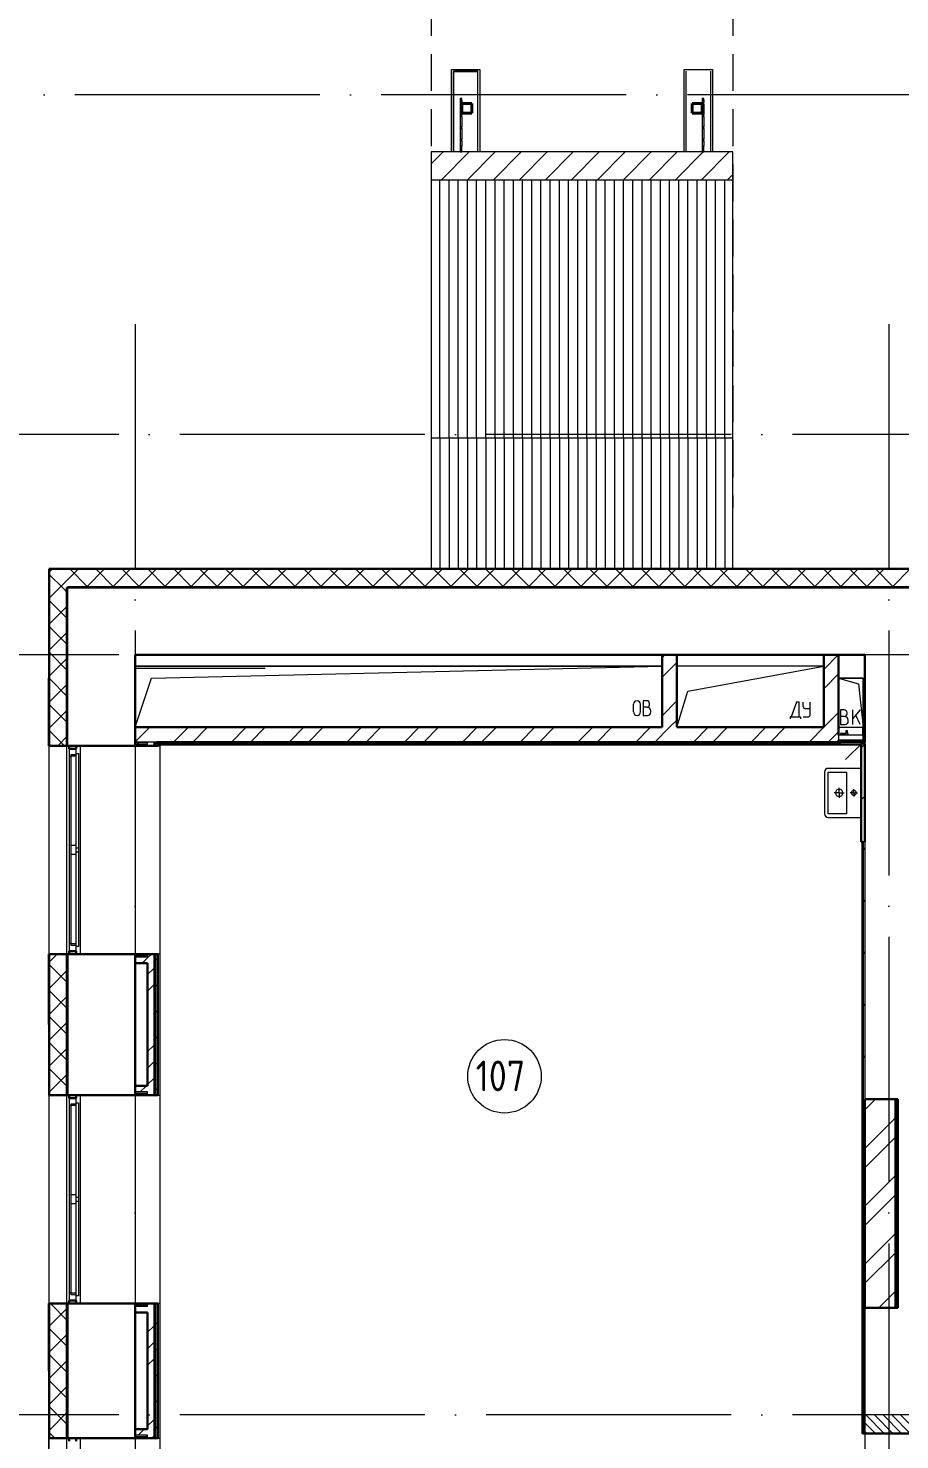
# Model space of a CAD drawing. Header units: millimetres. Extents: x -88595 to 880822, y -1054509 to -148035.
# Drawn here: x 145590 to 152704, y -274454 to -262939 of the extents above; entities that cross this region are included whole.
import ezdxf

# ---------------------------------------------------------------- set-up
doc = ezdxf.new("R2010")
doc.units = ezdxf.units.MM
for name, pattern in [('ADSK_Линия сетки', [25, 20, -2.5, 0, -2.5]), ('ADSK_Штриховая_ш2 п1_5', [4.5, 3, -1.5]), ('ADSK_Штриховая_ш3 п1_5', [4.5, 3, -1.5])]:
    doc.linetypes.add(name, pattern=pattern)
for name, color, linetype, lineweight in [('_ Окна', 7, 'Continuous', 30), ('Витраж', 7, 'Continuous', 9), ('Двери', 7, 'Continuous', 9), ('Крыша', 7, 'Continuous', 9), ('Крыша штриховка', 7, 'Continuous', 9), ('Линии', 7, 'Continuous', 9), ('Марки помещений', 7, 'Continuous', 20), ('Несущие колонны', 7, 'Continuous', 18), ('Оборудование', 7, 'Continuous', 18), ('Ограждение', 7, 'Continuous', 9), ('Окна', 7, 'Continuous', 9), ('Оси', 7, 'Continuous', 9), ('Перекрытие', 7, 'Continuous', 18), ('Стены внутренние', 7, 'Continuous', 18), ('Стены наружные', 7, 'Continuous', 18), ('Стены штриховка', 7, 'Continuous', 9), ('Узлы', 7, 'Continuous', 18)]:
    doc.layers.add(name, color=color, linetype=linetype, lineweight=lineweight)
doc.styles.add('GOST Common_3', font='GOST_Common.ttf', dxfattribs={"width": 0.9, "height": 2.5})

# ---------------------------------------------------------------- blocks, each defined once
blk = doc.blocks.new('1 этаж')
at = {"layer": 'Двери', "lineweight": 18, "true_color": 0xff0000}
h = blk.add_hatch(dxfattribs=at)
h.set_pattern_fill('FP_2', color=1, angle=-90, style=0, pattern_type=2)
h.set_pattern_definition([(315, (188742.71, 653287.605), (35.3553, 35.3553), [])])
h.paths.add_polyline_path([(188548, 652413), (188548, 652263), (188938, 652263), (188938, 652413), (188597, 652413)])
h.paths.add_polyline_path([(188548, 653913), (188938, 653913), (188938, 654063), (188548, 654063)])
at = {"lineweight": 18}
for p, q in [((186893, 660173), (182593, 660173)), ((182725, 660073), (186893, 660173)), ((188213, 660173), (187013, 660173)), ((187103, 659969), (188213, 660173)), ((182593, 659673), (182725, 660073)), ((187013, 659673), (187103, 659969)), ((188333, 660073), (188497, 660028)), ((188533, 660073), (188333, 660073)), ((188497, 660028), (188533, 659673)), ((188533, 659673), (188533, 660073)), ((186659, 659799), (186659, 659861)), ((186717, 659799), (186717, 659861)), ((186767, 659890), (186737, 659890)), ((186737, 659890), (186737, 659770)), ((186790, 659857), (186790, 659867)), ((187991, 659878), (187947, 659758)), ((188011, 659878), (187991, 659878)), ((188011, 659758), (188011, 659878)), ((188045, 659844), (188045, 659878)), ((188102, 659778), (188102, 659878)), ((186770, 659837), (186737, 659837)), ((186737, 659770), (186774, 659770)), ((186800, 659797), (186800, 659807)), ((187937, 659758), (187937, 659743)), ((187947, 659758), (187937, 659758)), ((187947, 659758), (188011, 659758)), ((188011, 659758), (188021, 659758)), ((188021, 659758), (188021, 659743)), ((188045, 659758), (188082, 659758)), ((188102, 659824), (188065, 659824)), ((188379, 659815), (188349, 659815)), ((188349, 659815), (188349, 659695)), ((188382, 659762), (188349, 659762)), ((188402, 659782), (188402, 659792)), ((188509, 659815), (188449, 659744)), ((188449, 659695), (188449, 659815)), ((188509, 659695), (188473, 659772)), ((188349, 659695), (188386, 659695)), ((188412, 659722), (188412, 659732))]:
    blk.add_line(p, q, dxfattribs=at)
for centre, radius, start, end in [((186688, 659861), 28.7, 0, 180), ((186767, 659867), 23.3, 0, 90), ((186770, 659857), 20, 270, 0), ((186688, 659799), 28.7, 180, 0), ((186770, 659807), 30, 0, 90), ((186774, 659797), 26.7, 270, 0), ((188065, 659844), 20, 180, 270), ((188082, 659778), 20, 270, 0), ((188379, 659792), 23.3, 0, 90), ((188382, 659782), 20, 270, 0), ((188382, 659732), 30, 0, 90), ((188386, 659722), 26.7, 270, 0)]:
    blk.add_arc(centre, radius, start, end, dxfattribs=at)
at = {"layer": '_ Окна'}
for p, q in [((182053, 659523), (182053, 659498)), ((182111, 659498), (182111, 659523)), ((182053, 659498), (182111, 659498)), ((182111, 657848), (182053, 657848)), ((182053, 657848), (182053, 657823)), ((182111, 657823), (182111, 657848)), ((182053, 656673), (182053, 656648)), ((182053, 656648), (182111, 656648)), ((182111, 656648), (182111, 656673)), ((182111, 654998), (182053, 654998)), ((182053, 654998), (182053, 654973)), ((182111, 654973), (182111, 654998)), ((182053, 653873), (182053, 653848)), ((182111, 653848), (182111, 653873))]:
    blk.add_line(p, q, dxfattribs=at)
at = {"layer": '_ Окна', "lineweight": 18}
for p, q in [((182111, 659498), (182053, 659498)), ((182053, 659498), (182053, 659438)), ((182053, 659438), (182070, 659434)), ((182070, 659452), (182111, 659452)), ((182070, 659440), (182070, 659452)), ((182111, 659460), (182111, 659498)), ((182070, 657912), (182053, 657907)), ((182053, 657907), (182053, 657848)), ((182070, 657894), (182070, 657906)), ((182053, 657848), (182111, 657848)), ((182111, 657894), (182070, 657894)), ((182111, 657848), (182111, 657886)), ((182111, 656648), (182053, 656648)), ((182053, 656648), (182053, 656588)), ((182111, 656610), (182111, 656648)), ((182053, 656588), (182070, 656584)), ((182070, 656602), (182111, 656602)), ((182070, 656590), (182070, 656602)), ((182070, 655062), (182053, 655057)), ((182053, 655057), (182053, 654998)), ((182070, 655044), (182070, 655056)), ((182111, 655044), (182070, 655044)), ((182111, 654998), (182111, 655036)), ((182053, 654998), (182111, 654998))]:
    blk.add_line(p, q, dxfattribs=at)
at = {"layer": 'Витраж', "lineweight": 18, "extrusion": (0, 0, -1)}
for p, q in [((185259, 664804), (185244, 664804)), ((185244, 664804), (185244, 664789)), ((185259, 664789), (185259, 664804)), ((187234, 664804), (187219, 664804)), ((187219, 664804), (187219, 664789)), ((187234, 664789), (187234, 664804)), ((185244, 664789), (185259, 664789)), ((185259, 664772), (185244, 664772)), ((185244, 664772), (185244, 664757)), ((185244, 664757), (185259, 664757)), ((185259, 664763), (185259, 664772)), ((187219, 664789), (187234, 664789)), ((187234, 664772), (187219, 664772)), ((187219, 664772), (187219, 664763)), ((187219, 664757), (187234, 664757)), ((187234, 664757), (187234, 664772)), ((185259, 664672), (185244, 664672)), ((185244, 664672), (185244, 664657)), ((185244, 664657), (185259, 664657)), ((185259, 664657), (185259, 664672)), ((187234, 664672), (187219, 664672)), ((187219, 664672), (187219, 664657)), ((187219, 664657), (187234, 664657)), ((187234, 664657), (187234, 664672)), ((185259, 664572), (185244, 664572)), ((185244, 664572), (185244, 664557)), ((185244, 664557), (185259, 664557)), ((185259, 664472), (185244, 664472)), ((185244, 664472), (185244, 664457)), ((185259, 664557), (185259, 664572)), ((185259, 664457), (185259, 664472)), ((187234, 664572), (187219, 664572)), ((187219, 664572), (187219, 664557)), ((187219, 664557), (187234, 664557)), ((187234, 664472), (187219, 664472)), ((187219, 664472), (187219, 664457)), ((187234, 664557), (187234, 664572)), ((187234, 664457), (187234, 664472)), ((185244, 664457), (185259, 664457)), ((187219, 664457), (187234, 664457))]:
    blk.add_line(p, q, dxfattribs=at)
at = {"layer": 'Витраж'}
for p, q in [((185244, 664789), (185244, 664772)), ((185244, 664757), (185244, 664672)), ((185259, 664789), (185259, 664772)), ((187219, 664789), (187219, 664772)), ((187234, 664789), (187234, 664772)), ((187234, 664757), (187234, 664672)), ((185244, 664657), (185244, 664572)), ((185259, 664683), (185259, 664672)), ((185259, 664657), (185259, 664572)), ((187219, 664683), (187219, 664672)), ((187219, 664657), (187219, 664572)), ((187234, 664657), (187234, 664572)), ((185244, 664557), (185244, 664472)), ((185259, 664557), (185259, 664472)), ((187219, 664557), (187219, 664472)), ((187234, 664557), (187234, 664472)), ((185244, 664457), (185244, 664415)), ((185259, 664457), (185259, 664415)), ((187219, 664457), (187219, 664415)), ((187234, 664457), (187234, 664415))]:
    blk.add_line(p, q, dxfattribs=at)
at = {"layer": 'Витраж', "lineweight": 18}
for p, q in [((185259, 664415), (185244, 664415)), ((185244, 664415), (185244, 664367)), ((185244, 664367), (185259, 664367)), ((185259, 664367), (185259, 664415)), ((187234, 664415), (187219, 664415)), ((187219, 664415), (187219, 664367)), ((187219, 664367), (187234, 664367)), ((187234, 664367), (187234, 664415))]:
    blk.add_line(p, q, dxfattribs=at)
at = {"layer": 'Двери', "linetype": 'ADSK_Штриховая_ш2 п1_5'}
for p, q in [((188548, 654063), (188548, 653913)), ((188548, 653913), (188938, 653913))]:
    blk.add_line(p, q, dxfattribs=at)
at = {"layer": 'Крыша', "linetype": 'Continuous'}
for p, q in [((185009, 664269), (185107, 664367)), ((185093, 664140), (185319, 664367)), ((185305, 664140), (185531, 664367)), ((185517, 664140), (185743, 664367)), ((185729, 664140), (185955, 664367)), ((185941, 664140), (186168, 664367)), ((186153, 664140), (186380, 664367)), ((186365, 664140), (186592, 664367)), ((186577, 664140), (186804, 664367)), ((186790, 664140), (187016, 664367)), ((187002, 664140), (187228, 664367)), ((187214, 664140), (187440, 664367)), ((187426, 664140), (187469, 664184))]:
    blk.add_line(p, q, dxfattribs=at)
at = {"layer": 'Крыша', "lineweight": 18}
for p, q in [((187469, 664367), (185009, 664367)), ((185009, 664367), (185009, 664140)), ((187469, 664140), (187469, 664367)), ((185009, 664140), (187469, 664140))]:
    blk.add_line(p, q, dxfattribs=at)
at = {"layer": 'Крыша'}
for p, q in [((185009, 664140), (185009, 660965)), ((187469, 660965), (187469, 664140)), ((185009, 662035), (187469, 662035))]:
    blk.add_line(p, q, dxfattribs=at)
at = {"layer": 'Крыша штриховка', "linetype": 'Continuous'}
for p, q in [((185079, 662035), (185079, 664140)), ((185154, 662035), (185154, 664140)), ((185229, 662035), (185229, 664140)), ((185304, 662035), (185304, 664140)), ((185379, 662035), (185379, 664140)), ((185454, 662035), (185454, 664140)), ((185529, 662035), (185529, 664140)), ((185604, 662035), (185604, 664140)), ((185679, 662035), (185679, 664140)), ((185754, 662035), (185754, 664140)), ((185829, 662035), (185829, 664140)), ((185904, 662035), (185904, 664140)), ((185979, 662035), (185979, 664140)), ((186054, 662035), (186054, 664140)), ((186129, 662035), (186129, 664140)), ((186204, 662035), (186204, 664140)), ((186279, 662035), (186279, 664140)), ((186354, 662035), (186354, 664140)), ((186429, 662035), (186429, 664140)), ((186504, 662035), (186504, 664140)), ((186579, 662035), (186579, 664140)), ((186654, 662035), (186654, 664140)), ((186729, 662035), (186729, 664140)), ((186804, 662035), (186804, 664140)), ((186879, 662035), (186879, 664140)), ((186954, 662035), (186954, 664140)), ((187029, 662035), (187029, 664140)), ((187104, 662035), (187104, 664140)), ((187179, 662035), (187179, 664140)), ((187254, 662035), (187254, 664140)), ((187329, 662035), (187329, 664140)), ((187404, 662035), (187404, 664140)), ((185079, 662035), (185079, 660965)), ((185154, 662035), (185154, 660965)), ((185229, 662035), (185229, 660965)), ((185304, 662035), (185304, 660965)), ((185379, 662035), (185379, 660965)), ((185454, 662035), (185454, 660965)), ((185529, 662035), (185529, 660965)), ((185604, 662035), (185604, 660965)), ((185679, 662035), (185679, 660965)), ((185754, 662035), (185754, 660965)), ((185829, 662035), (185829, 660965)), ((185904, 662035), (185904, 660965)), ((185979, 662035), (185979, 660965)), ((186054, 662035), (186054, 660965)), ((186129, 662035), (186129, 660965)), ((186204, 662035), (186204, 660965)), ((186279, 662035), (186279, 660965)), ((186354, 662035), (186354, 660965)), ((186429, 662035), (186429, 660965)), ((186504, 662035), (186504, 660965)), ((186579, 662035), (186579, 660965)), ((186654, 662035), (186654, 660965)), ((186729, 662035), (186729, 660965)), ((186804, 662035), (186804, 660965)), ((186879, 662035), (186879, 660965)), ((186954, 662035), (186954, 660965)), ((187029, 662035), (187029, 660965)), ((187104, 662035), (187104, 660965)), ((187179, 662035), (187179, 660965)), ((187254, 662035), (187254, 660965)), ((187329, 662035), (187329, 660965)), ((187404, 662035), (187404, 660965))]:
    blk.add_line(p, q, dxfattribs=at)
at = {"layer": 'Линии', "linetype": 'ADSK_Штриховая_ш3 п1_5', "lineweight": 18, "ltscale": 100}
for p, q in [((185009, 666065), (185009, 661465)), ((187469, 666065), (187469, 661465))]:
    blk.add_line(p, q, dxfattribs=at)
at = {"layer": 'Линии', "color": 1, "lineweight": 18, "ltscale": 100, "true_color": 0xff0000}
for p, q in [((182593, 660263), (182593, 660156)), ((182593, 660156), (183653, 660156))]:
    blk.add_line(p, q, dxfattribs=at)
at = {"layer": 'Марки помещений'}
blk.add_circle((185606, 656826), 300, dxfattribs=at)
at = {"layer": 'Несущие колонны', "lineweight": 40}
for p, q in [((185259, 664683), (185259, 664763)), ((185259, 664763), (185339, 664763)), ((185339, 664763), (185259, 664763)), ((185259, 664763), (185259, 664683)), ((185339, 664763), (185339, 664683)), ((185339, 664683), (185339, 664763)), ((187139, 664683), (187139, 664763)), ((187139, 664763), (187219, 664763)), ((187219, 664763), (187139, 664763)), ((187139, 664763), (187139, 664683)), ((187219, 664763), (187219, 664683)), ((187219, 664683), (187219, 664763)), ((185339, 664683), (185259, 664683)), ((185259, 664683), (185339, 664683)), ((187219, 664683), (187139, 664683)), ((187139, 664683), (187219, 664683))]:
    blk.add_line(p, q, dxfattribs=at)
at = {"layer": 'Оборудование'}
for p, q in [((188349, 659623), (188349, 659618)), ((188394, 659623), (188349, 659623)), ((188390, 659624), (188390, 659608)), ((188409, 659624), (188390, 659624)), ((188393, 659625), (188391, 659624)), ((188393, 659643), (188393, 659625)), ((188405, 659643), (188393, 659643)), ((188405, 659625), (188393, 659625)), ((188412, 659623), (188404, 659623)), ((188405, 659625), (188405, 659643)), ((188407, 659624), (188405, 659625)), ((188409, 659608), (188409, 659624)), ((188412, 659618), (188412, 659623)), ((188333, 659608), (188333, 659571)), ((188533, 659608), (188333, 659608)), ((188334, 659570), (188532, 659570)), ((188340, 659570), (188340, 659561)), ((188341, 659560), (188525, 659560)), ((188349, 659618), (188394, 659618)), ((188352, 659558), (188352, 659553)), ((188352, 659553), (188514, 659553)), ((188361, 659559), (188361, 659561)), ((188361, 659559), (188361, 659561)), ((188361, 659553), (188361, 659551)), ((188361, 659551), (188365, 659551)), ((188425, 659551), (188365, 659551)), ((188533, 659553), (188391, 659411)), ((188404, 659618), (188412, 659618)), ((188425, 659551), (188429, 659551)), ((188429, 659551), (188429, 659553)), ((188505, 659561), (188505, 659559)), ((188505, 659559), (188505, 659561)), ((188514, 659553), (188514, 659558)), ((188526, 659561), (188526, 659570)), ((188533, 659571), (188533, 659608))]:
    blk.add_line(p, q, dxfattribs=at)
for points, knots in [([(188333, 659571), (188333, 659571), (188333, 659571), (188333, 659571), (188333, 659571), (188333, 659570), (188333, 659570), (188333, 659570), (188334, 659570), (188334, 659570)], [0, 0, 0, 0, 0.166667, 0.333333, 0.458333, 0.583333, 0.708333, 0.833333, 1, 1, 1, 1]), ([(188340, 659561), (188340, 659560), (188340, 659560), (188340, 659560), (188340, 659560), (188340, 659560), (188340, 659560), (188340, 659560), (188340, 659560), (188341, 659560), (188341, 659560)], [0, 0, 0, 0, 0.166667, 0.333333, 0.458333, 0.583333, 0.666667, 0.75, 0.833333, 1, 1, 1, 1]), ([(188350, 659560), (188350, 659560), (188351, 659560), (188351, 659559), (188351, 659559), (188351, 659559), (188351, 659559), (188351, 659559), (188352, 659559), (188352, 659559), (188352, 659558), (188352, 659558), (188352, 659558)], [0, 0, 0, 0, 0.166667, 0.25, 0.333333, 0.416667, 0.5, 0.583333, 0.666667, 0.75, 0.833333, 1, 1, 1, 1]), ([(188514, 659558), (188514, 659558), (188514, 659558), (188514, 659559), (188514, 659559), (188514, 659559), (188514, 659559), (188514, 659559), (188514, 659559), (188515, 659559), (188515, 659560), (188515, 659560), (188515, 659560)], [-1, -1, -1, -1, -0.833333, -0.75, -0.666667, -0.583333, -0.5, -0.416667, -0.333333, -0.25, -0.166667, 0, 0, 0, 0]), ([(188525, 659560), (188525, 659560), (188525, 659560), (188525, 659560), (188525, 659560), (188525, 659560), (188525, 659560), (188526, 659560), (188526, 659560), (188526, 659560), (188526, 659561)], [-1, -1, -1, -1, -0.833333, -0.75, -0.666667, -0.583333, -0.458333, -0.333333, -0.166667, 0, 0, 0, 0]), ([(188532, 659570), (188532, 659570), (188532, 659570), (188532, 659570), (188532, 659570), (188532, 659571), (188533, 659571), (188533, 659571), (188533, 659571), (188533, 659571)], [-1, -1, -1, -1, -0.833333, -0.75, -0.583333, -0.458333, -0.333333, -0.166667, 0, 0, 0, 0])]:
    blk.add_open_spline(points, degree=3, knots=knots, dxfattribs=at)
at = {"layer": 'Ограждение'}
for p, q in [((182143, 659523), (182143, 657823)), ((182593, 659523), (182593, 657823)), ((182778, 659523), (182793, 659523)), ((182793, 659533), (182793, 651828)), ((188518, 659528), (182793, 659528)), ((182793, 659523), (182793, 657823)), ((188523, 658738), (188523, 653913)), ((182793, 657823), (182778, 657823)), ((182143, 656673), (182143, 654973)), ((182593, 656673), (182593, 654973)), ((182778, 656673), (182793, 656673)), ((182793, 656673), (182793, 654973)), ((182793, 654973), (182778, 654973)), ((182143, 653873), (182143, 652173)), ((182593, 653873), (182593, 652173)), ((182778, 653873), (182793, 653873)), ((182793, 653873), (182793, 652173)), ((188528, 653913), (188523, 653913))]:
    blk.add_line(p, q, dxfattribs=at)
at = {"layer": 'Окна'}
for p, q in [((182053, 659438), (182053, 657907)), ((182070, 658708), (182070, 659440)), ((182070, 659440), (182111, 659440)), ((182111, 658688), (182111, 659460)), ((182111, 659460), (182128, 659460)), ((182128, 659460), (182128, 658688)), ((182070, 658638), (182070, 658708)), ((182111, 658708), (182070, 658708)), ((182070, 657906), (182070, 658638)), ((182070, 658638), (182111, 658638)), ((182111, 658658), (182111, 658688)), ((182128, 658688), (182111, 658688)), ((182111, 657886), (182111, 658658)), ((182111, 658658), (182128, 658658)), ((182128, 658688), (182128, 658658)), ((182128, 658658), (182128, 657886)), ((182111, 657906), (182070, 657906)), ((182128, 657886), (182111, 657886)), ((182053, 656588), (182053, 655057)), ((182070, 655858), (182070, 656590)), ((182070, 656590), (182111, 656590)), ((182111, 655838), (182111, 656610)), ((182111, 656610), (182128, 656610)), ((182128, 656610), (182128, 655838)), ((182070, 655788), (182070, 655858)), ((182111, 655858), (182070, 655858)), ((182111, 655808), (182111, 655838)), ((182128, 655838), (182111, 655838)), ((182128, 655838), (182128, 655808)), ((182070, 655056), (182070, 655788)), ((182070, 655788), (182111, 655788)), ((182111, 655036), (182111, 655808)), ((182111, 655808), (182128, 655808)), ((182128, 655808), (182128, 655036)), ((182111, 655056), (182070, 655056)), ((182128, 655036), (182111, 655036))]:
    blk.add_line(p, q, dxfattribs=at)
at = {"layer": 'Оси', "linetype": 'ADSK_Линия сетки', "ltscale": 100}
for p, q in [((221600, 664833), (175520, 664833)), ((182593, 662963), (182593, 631836)), ((188743, 662963), (188743, 631836)), ((252460, 662063), (175520, 662063)), ((252460, 660263), (175520, 660263)), ((252460, 654063), (175520, 654063))]:
    blk.add_line(p, q, dxfattribs=at)
at = {"layer": 'Перекрытие', "color": 49, "ltscale": 100, "true_color": 0x464646}
for p, q in [((182593, 660173), (186893, 660173)), ((188333, 660073), (188533, 660073)), ((188533, 660073), (188533, 659673))]:
    blk.add_line(p, q, dxfattribs=at)
at = {"layer": 'Стены внутренние', "lineweight": 30}
for p, q in [((189268, 660965), (181891, 660965)), ((181891, 660965), (181891, 659523)), ((189268, 660813), (182043, 660813)), ((182593, 659673), (182593, 660263)), ((182593, 660263), (186893, 660263)), ((187013, 660263), (188213, 660263)), ((188333, 660263), (188548, 660263)), ((188548, 660263), (188548, 659673)), ((181891, 659523), (182593, 659523)), ((188548, 659538), (188548, 658738)), ((182593, 657823), (181891, 657823)), ((181891, 657823), (181891, 656673)), ((182593, 656748), (182593, 657748)), ((181891, 656673), (182593, 656673)), ((188548, 656638), (188818, 656638)), ((188818, 656638), (188818, 654938)), ((182593, 654973), (181891, 654973)), ((181891, 654973), (181891, 653873)), ((188818, 654938), (188548, 654938)), ((182593, 653948), (182593, 654898)), ((181891, 653873), (182593, 653873)), ((188548, 653913), (188938, 653913))]:
    blk.add_line(p, q, dxfattribs=at)
at = {"layer": 'Стены внутренние', "linetype": 'Continuous', "lineweight": 9}
for p, q in [((181893, 660941), (181915, 660963)), ((181998, 660813), (181893, 660918)), ((181977, 660813), (182127, 660963)), ((182200, 660823), (182060, 660963)), ((182199, 660823), (182339, 660963)), ((182413, 660823), (182273, 660963)), ((182361, 660963), (182360, 660965)), ((182411, 660823), (182551, 660963)), ((182625, 660823), (182485, 660963)), ((182623, 660823), (182763, 660963)), ((182837, 660823), (182697, 660963)), ((182835, 660823), (182975, 660963)), ((183049, 660823), (182909, 660963)), ((183048, 660823), (183188, 660963)), ((183261, 660823), (183121, 660963)), ((183260, 660823), (183400, 660963)), ((183473, 660823), (183333, 660963)), ((183472, 660823), (183612, 660963)), ((183685, 660823), (183545, 660963)), ((183684, 660823), (183824, 660963)), ((183686, 660965), (183685, 660963)), ((183897, 660823), (183757, 660963)), ((183769, 660963), (183768, 660965)), ((183896, 660823), (184036, 660963)), ((184110, 660823), (183970, 660963)), ((184108, 660823), (184248, 660963)), ((184322, 660823), (184182, 660963)), ((184320, 660823), (184460, 660963)), ((184356, 660963), (184354, 660965)), ((184534, 660823), (184394, 660963)), ((184507, 660965), (184506, 660963)), ((184532, 660823), (184672, 660963)), ((184746, 660823), (184606, 660963)), ((184742, 660965), (184741, 660963)), ((184745, 660823), (184885, 660963)), ((184958, 660823), (184818, 660963)), ((184957, 660823), (185097, 660963)), ((185170, 660823), (185030, 660963)), ((185169, 660823), (185309, 660963)), ((185382, 660823), (185242, 660963)), ((185381, 660823), (185521, 660963)), ((185595, 660823), (185455, 660963)), ((185562, 660963), (185562, 660963)), ((185593, 660823), (185733, 660963)), ((185807, 660823), (185667, 660963)), ((185805, 660823), (185945, 660963)), ((186019, 660823), (185879, 660963)), ((186017, 660823), (186157, 660963)), ((186231, 660823), (186091, 660963)), ((186230, 660823), (186370, 660963)), ((186233, 660963), (186231, 660965)), ((186443, 660823), (186303, 660963)), ((186442, 660823), (186582, 660963)), ((186655, 660823), (186515, 660963)), ((186654, 660823), (186794, 660963)), ((186867, 660823), (186727, 660963)), ((186866, 660823), (187006, 660963)), ((187079, 660823), (186939, 660963)), ((187078, 660823), (187218, 660963)), ((187292, 660823), (187152, 660963)), ((187290, 660823), (187430, 660963)), ((187323, 660965), (187323, 660964)), ((187504, 660823), (187364, 660963)), ((187502, 660823), (187642, 660963)), ((187557, 660965), (187556, 660963)), ((187716, 660823), (187576, 660963)), ((187640, 660963), (187639, 660965)), ((187714, 660823), (187854, 660963)), ((187928, 660823), (187788, 660963)), ((187927, 660823), (188067, 660963)), ((188140, 660823), (188000, 660963)), ((188139, 660823), (188279, 660963)), ((188352, 660823), (188212, 660963)), ((188351, 660823), (188491, 660963)), ((188379, 660965), (188377, 660963)), ((188564, 660823), (188424, 660963)), ((188563, 660823), (188703, 660963)), ((188776, 660823), (188636, 660963)), ((188775, 660823), (188915, 660963)), ((181893, 660728), (181977, 660813)), ((182043, 660768), (181998, 660813)), ((181893, 660724), (181893, 660724)), ((182043, 660556), (181893, 660706)), ((181893, 660516), (182043, 660666)), ((182043, 660344), (181893, 660494)), ((181893, 660304), (182043, 660454)), ((182043, 660132), (181893, 660282)), ((181893, 660092), (182043, 660242)), ((181893, 660114), (181893, 660114)), ((182043, 659920), (181893, 660070)), ((181893, 659880), (182043, 660030)), ((181893, 659911), (181893, 659911)), ((182043, 659707), (181893, 659857)), ((181893, 659668), (182043, 659818)), ((182015, 659523), (181893, 659645)), ((181893, 659539), (181891, 659542)), ((181893, 659606), (181893, 659606)), ((181902, 659523), (181901, 659525)), ((181962, 659525), (182043, 659606)), ((181893, 657759), (181955, 657821)), ((182043, 657798), (182018, 657823)), ((182043, 657586), (181893, 657736)), ((181893, 657546), (182043, 657696)), ((181893, 657676), (181893, 657676)), ((182043, 657374), (181893, 657524)), ((181893, 657334), (182043, 657484)), ((181893, 657371), (181893, 657371)), ((182043, 657162), (181893, 657312)), ((181893, 657122), (182043, 657272)), ((182043, 656950), (181893, 657100)), ((181893, 656910), (182043, 657060)), ((182043, 656738), (181893, 656888)), ((181893, 656698), (182043, 656848)), ((181893, 656762), (181893, 656762)), ((181894, 656675), (181893, 656676)), ((181893, 654789), (182043, 654939)), ((182043, 654828), (181901, 654971)), ((182043, 654616), (181893, 654766)), ((181893, 654577), (182043, 654727)), ((182043, 654404), (181893, 654554)), ((181893, 654526), (181893, 654526)), ((181893, 654364), (182043, 654514)), ((182043, 654192), (181893, 654342)), ((181893, 654323), (181893, 654323)), ((181893, 654152), (182043, 654302)), ((182043, 653980), (181893, 654130)), ((181893, 653940), (182043, 654090)), ((181893, 654018), (181893, 654018)), ((181936, 653875), (181893, 653918)), ((182037, 653873), (182043, 653878))]:
    blk.add_line(p, q, dxfattribs=at)
at = {"layer": 'Стены внутренние'}
for p, q in [((181891, 657823), (181891, 659523)), ((188548, 659553), (188548, 659538)), ((188548, 658738), (188548, 656638)), ((182043, 657823), (182043, 656673)), ((181891, 654973), (181891, 656673)), ((182043, 654973), (182043, 653873)), ((188548, 654938), (188548, 651823)), ((181891, 652173), (181891, 653873))]:
    blk.add_line(p, q, dxfattribs=at)
at = {"layer": 'Стены наружные'}
for p, q in [((185174, 664367), (185174, 665040)), ((185174, 665040), (185404, 665040)), ((185404, 665040), (185404, 664367)), ((187074, 665040), (187304, 665040)), ((187074, 664367), (187074, 665040)), ((187304, 665040), (187304, 664367)), ((185189, 665025), (185189, 664367)), ((185389, 665025), (185189, 665025)), ((185189, 664367), (185189, 665023)), ((185189, 665023), (185389, 665023)), ((185389, 664367), (185389, 665025)), ((187089, 664367), (187089, 665025)), ((187289, 665025), (187289, 664367)), ((188745, 660970), (191543, 660970)), ((188745, 660965), (188745, 660970)), ((182043, 660813), (182033, 660813)), ((182043, 659523), (182043, 660813)), ((188333, 659673), (188533, 659673)), ((182033, 657823), (182033, 659523)), ((182033, 654973), (182033, 656673)), ((188548, 653913), (188548, 654938)), ((181886, 651623), (181886, 654423)), ((181891, 653873), (181886, 653873)), ((182033, 652173), (182033, 653873))]:
    blk.add_line(p, q, dxfattribs=at)
at = {"layer": 'Стены наружные', "lineweight": 30}
for p, q in [((182033, 660813), (182033, 659523)), ((186893, 660263), (186893, 659673)), ((187013, 660263), (186893, 660263)), ((187013, 659673), (187013, 660263)), ((188213, 660263), (188213, 659673)), ((188333, 660263), (188213, 660263)), ((188333, 659608), (188333, 660263)), ((181886, 660073), (181886, 659523)), ((181891, 660073), (181886, 660073)), ((186893, 659673), (182593, 659673)), ((182593, 659673), (182593, 659523)), ((188213, 659673), (187013, 659673)), ((188548, 659673), (188533, 659673)), ((188533, 659673), (188533, 659608)), ((188548, 659553), (188548, 659673)), ((181886, 659523), (181891, 659523)), ((182593, 659523), (182778, 659523)), ((188352, 659553), (182768, 659553)), ((182768, 659553), (182768, 659538)), ((182773, 659538), (182778, 659538)), ((182778, 659523), (182778, 659533)), ((182778, 659533), (188518, 659533)), ((188333, 659553), (188333, 659571)), ((188548, 659553), (188514, 659553)), ((188518, 659533), (188518, 658738)), ((188533, 659571), (188533, 659553)), ((188518, 658738), (188528, 658738)), ((188528, 658738), (188528, 653913)), ((181886, 657823), (181886, 657248)), ((181891, 657823), (181886, 657823)), ((182033, 657823), (182033, 656673)), ((182778, 657823), (182593, 657823)), ((182593, 657823), (182593, 657748)), ((182778, 656673), (182778, 657823)), ((182593, 657748), (182693, 657748)), ((182693, 657748), (182693, 656748)), ((181886, 657248), (181891, 657248)), ((182693, 656748), (182593, 656748)), ((182593, 656748), (182593, 656673)), ((182593, 656673), (182778, 656673)), ((188548, 654938), (188548, 656638)), ((188798, 654938), (188798, 656638)), ((181886, 654973), (181886, 654423)), ((181891, 654973), (181886, 654973)), ((182033, 654973), (182033, 653873)), ((182778, 654973), (182593, 654973)), ((182593, 654973), (182593, 654898)), ((182778, 653873), (182778, 654973)), ((188548, 654938), (188548, 654938)), ((182593, 654898), (182693, 654898)), ((182693, 654898), (182693, 653948)), ((181886, 654423), (181891, 654423)), ((182693, 653948), (182593, 653948)), ((182593, 653948), (182593, 653873)), ((182593, 653873), (182778, 653873)), ((188528, 653913), (188548, 653913))]:
    blk.add_line(p, q, dxfattribs=at)
at = {"layer": 'Стены наружные', "linetype": 'Continuous', "lineweight": 9}
for p, q in [((182043, 660802), (182033, 660802)), ((182043, 660702), (182033, 660702)), ((182043, 660602), (182033, 660602)), ((182043, 660502), (182033, 660502)), ((182043, 660402), (182033, 660402)), ((182043, 660302), (182033, 660302)), ((182043, 660202), (182033, 660202)), ((186893, 660240), (186916, 660263)), ((186893, 660082), (187013, 660202)), ((188213, 660145), (188330, 660263)), ((182043, 660102), (182033, 660102)), ((188213, 659988), (188333, 660108)), ((182043, 660002), (182033, 660002)), ((182043, 659902), (182033, 659902)), ((186893, 659768), (187013, 659888)), ((182043, 659802), (182033, 659802)), ((188213, 659674), (188333, 659794)), ((181889, 659682), (181886, 659675)), ((182043, 659702), (182033, 659702)), ((182593, 659554), (182711, 659673)), ((182906, 659553), (183026, 659673)), ((183063, 659553), (183183, 659673)), ((183377, 659553), (183497, 659673)), ((183534, 659553), (183654, 659673)), ((183848, 659553), (183968, 659673)), ((184006, 659553), (184126, 659673)), ((184320, 659553), (184440, 659673)), ((184477, 659553), (184597, 659673)), ((184791, 659553), (184911, 659673)), ((184949, 659553), (185069, 659673)), ((185263, 659553), (185383, 659673)), ((185420, 659553), (185540, 659673)), ((185734, 659553), (185854, 659673)), ((185891, 659553), (186011, 659673)), ((186206, 659553), (186326, 659673)), ((186363, 659553), (186483, 659673)), ((186677, 659553), (186797, 659673)), ((186834, 659553), (186954, 659673)), ((186954, 659673), (187013, 659731)), ((187149, 659553), (187269, 659673)), ((187306, 659553), (187426, 659673)), ((187620, 659553), (187740, 659673)), ((187777, 659553), (187897, 659673)), ((188092, 659553), (188212, 659673)), ((188249, 659553), (188333, 659637)), ((181891, 659542), (181890, 659543)), ((182043, 659602), (182033, 659602)), ((182596, 659523), (182609, 659535)), ((182609, 659535), (182621, 659548)), ((182818, 659533), (182823, 659538)), ((182889, 659533), (182894, 659538)), ((182960, 659533), (182965, 659538)), ((183030, 659533), (183035, 659538)), ((183035, 659538), (183050, 659553)), ((183101, 659533), (183106, 659538)), ((183172, 659533), (183177, 659538)), ((183242, 659533), (183247, 659538)), ((183313, 659533), (183318, 659538)), ((183384, 659533), (183389, 659538)), ((183455, 659533), (183460, 659538)), ((183460, 659538), (183475, 659553)), ((183525, 659533), (183530, 659538)), ((183596, 659533), (183601, 659538)), ((183667, 659533), (183672, 659538)), ((183737, 659533), (183742, 659538)), ((183808, 659533), (183813, 659538)), ((183879, 659533), (183884, 659538)), ((183884, 659538), (183899, 659553)), ((183950, 659533), (183955, 659538)), ((184020, 659533), (184025, 659538)), ((184091, 659533), (184096, 659538)), ((184162, 659533), (184167, 659538)), ((184232, 659533), (184237, 659538)), ((184303, 659533), (184308, 659538)), ((184308, 659538), (184323, 659553)), ((184374, 659533), (184379, 659538)), ((184445, 659533), (184450, 659538)), ((184515, 659533), (184520, 659538)), ((184586, 659533), (184591, 659538)), ((184657, 659533), (184662, 659538)), ((184727, 659533), (184732, 659538)), ((184732, 659538), (184747, 659553)), ((184798, 659533), (184803, 659538)), ((184869, 659533), (184874, 659538)), ((184940, 659533), (184945, 659538)), ((185010, 659533), (185015, 659538)), ((185081, 659533), (185086, 659538)), ((185152, 659533), (185157, 659538)), ((185157, 659538), (185172, 659553)), ((185222, 659533), (185227, 659538)), ((185293, 659533), (185298, 659538)), ((185364, 659533), (185369, 659538)), ((185434, 659533), (185439, 659538)), ((185505, 659533), (185510, 659538)), ((185576, 659533), (185581, 659538)), ((185581, 659538), (185596, 659553)), ((185647, 659533), (185652, 659538)), ((185717, 659533), (185722, 659538)), ((185788, 659533), (185793, 659538)), ((185859, 659533), (185864, 659538)), ((185929, 659533), (185934, 659538)), ((186000, 659533), (186005, 659538)), ((186005, 659538), (186020, 659553)), ((186071, 659533), (186076, 659538)), ((186142, 659533), (186147, 659538)), ((186212, 659533), (186217, 659538)), ((186283, 659533), (186288, 659538)), ((186354, 659533), (186359, 659538)), ((186424, 659533), (186429, 659538)), ((186429, 659538), (186444, 659553)), ((186495, 659533), (186500, 659538)), ((186566, 659533), (186571, 659538)), ((186637, 659533), (186642, 659538)), ((186707, 659533), (186712, 659538)), ((186778, 659533), (186783, 659538)), ((186849, 659533), (186854, 659538)), ((186854, 659538), (186869, 659553)), ((186919, 659533), (186924, 659538)), ((186990, 659533), (186995, 659538)), ((187061, 659533), (187066, 659538)), ((187132, 659533), (187137, 659538)), ((187202, 659533), (187207, 659538)), ((187273, 659533), (187278, 659538)), ((187278, 659538), (187293, 659553)), ((187344, 659533), (187349, 659538)), ((187414, 659533), (187419, 659538)), ((187485, 659533), (187490, 659538)), ((187556, 659533), (187561, 659538)), ((187627, 659533), (187632, 659538)), ((187697, 659533), (187702, 659538)), ((187702, 659538), (187717, 659553)), ((187768, 659533), (187773, 659538)), ((187839, 659533), (187844, 659538)), ((187909, 659533), (187914, 659538)), ((187980, 659533), (187985, 659538)), ((188051, 659533), (188056, 659538)), ((188121, 659533), (188126, 659538)), ((188126, 659538), (188141, 659553)), ((188192, 659533), (188197, 659538)), ((188263, 659533), (188268, 659538)), ((188334, 659533), (188339, 659538)), ((188404, 659533), (188409, 659538)), ((188475, 659533), (188480, 659538)), ((188518, 659505), (188548, 659535)), ((188518, 659080), (188548, 659110)), ((188528, 658737), (188529, 658738)), ((188528, 658666), (188533, 658671)), ((188528, 658595), (188533, 658600)), ((188533, 658671), (188548, 658686)), ((188528, 658525), (188533, 658530)), ((188528, 658454), (188533, 658459)), ((188528, 658383), (188533, 658388)), ((188528, 658312), (188533, 658317)), ((188528, 658242), (188533, 658247)), ((188533, 658247), (188548, 658262)), ((188528, 658171), (188533, 658176)), ((188528, 658100), (188533, 658105)), ((188528, 658030), (188533, 658035)), ((188528, 657959), (188533, 657964)), ((182043, 657802), (182033, 657802)), ((182593, 657822), (182593, 657823)), ((182649, 657748), (182693, 657791)), ((182693, 657791), (182724, 657823)), ((182755, 657773), (182768, 657785)), ((182773, 657790), (182778, 657795)), ((188528, 657888), (188533, 657893)), ((188528, 657818), (188533, 657823)), ((188533, 657823), (188548, 657838)), ((182043, 657702), (182033, 657702)), ((182693, 657656), (182743, 657706)), ((182743, 657760), (182755, 657773)), ((182773, 657719), (182778, 657724)), ((188528, 657747), (188533, 657752)), ((188528, 657676), (188533, 657681)), ((182043, 657602), (182033, 657602)), ((182693, 657521), (182743, 657571)), ((182743, 657548), (182755, 657560)), ((182755, 657560), (182768, 657573)), ((182768, 657573), (182773, 657578)), ((182773, 657649), (182778, 657654)), ((182773, 657578), (182778, 657583)), ((188528, 657605), (188533, 657610)), ((182043, 657502), (182033, 657502)), ((182773, 657507), (182778, 657512)), ((182773, 657437), (182778, 657442)), ((188528, 657535), (188533, 657540)), ((188528, 657464), (188533, 657469)), ((182043, 657402), (182033, 657402)), ((182743, 657336), (182755, 657348)), ((182755, 657348), (182768, 657361)), ((182773, 657366), (182778, 657371)), ((188528, 657393), (188533, 657398)), ((188528, 657323), (188533, 657328)), ((188533, 657398), (188548, 657413)), ((182043, 657302), (182033, 657302)), ((182773, 657295), (182778, 657300)), ((182773, 657224), (182778, 657229)), ((188528, 657252), (188533, 657257)), ((182043, 657202), (182033, 657202)), ((182043, 657102), (182033, 657102)), ((182743, 657124), (182755, 657136)), ((182755, 657136), (182768, 657149)), ((182768, 657149), (182773, 657154)), ((182773, 657154), (182778, 657159)), ((182773, 657083), (182778, 657088)), ((188528, 657181), (188533, 657186)), ((188528, 657110), (188533, 657115)), ((182043, 657002), (182033, 657002)), ((182693, 657028), (182743, 657078)), ((182773, 657012), (182778, 657017)), ((188528, 657040), (188533, 657045)), ((188528, 656969), (188533, 656974)), ((188533, 656974), (188548, 656989)), ((182043, 656902), (182033, 656902)), ((182693, 656893), (182743, 656943)), ((182743, 656912), (182755, 656924)), ((182755, 656924), (182768, 656937)), ((182773, 656942), (182778, 656947)), ((182773, 656871), (182778, 656876)), ((188528, 656898), (188533, 656903)), ((182043, 656802), (182033, 656802)), ((182633, 656698), (182683, 656748)), ((182693, 656758), (182743, 656808)), ((182773, 656800), (182778, 656805)), ((188528, 656828), (188533, 656833)), ((188528, 656757), (188533, 656762)), ((182043, 656702), (182033, 656702)), ((182743, 656699), (182755, 656712)), ((182755, 656712), (182768, 656724)), ((182768, 656724), (182773, 656729)), ((182773, 656729), (182778, 656734)), ((188528, 656686), (188533, 656691)), ((188548, 656551), (188634, 656638)), ((188528, 656615), (188533, 656620)), ((188528, 656545), (188533, 656550)), ((188533, 656550), (188548, 656565)), ((188528, 656474), (188533, 656479)), ((188528, 656403), (188533, 656408)), ((188548, 656237), (188798, 656487)), ((188528, 656333), (188533, 656338)), ((188548, 656080), (188798, 656330)), ((188528, 656262), (188533, 656267)), ((188528, 656191), (188533, 656196)), ((188528, 656120), (188533, 656125)), ((188528, 656050), (188533, 656055)), ((188533, 656125), (188548, 656140)), ((188528, 655979), (188533, 655984)), ((188548, 655766), (188798, 656016)), ((188528, 655908), (188533, 655913)), ((188528, 655838), (188533, 655843)), ((188548, 655608), (188798, 655858)), ((188528, 655767), (188533, 655772)), ((188533, 655701), (188548, 655716)), ((188528, 655696), (188533, 655701)), ((188528, 655625), (188533, 655630)), ((188528, 655555), (188533, 655560)), ((188528, 655484), (188533, 655489)), ((188548, 655294), (188798, 655544)), ((188528, 655413), (188533, 655418)), ((188548, 655137), (188798, 655387)), ((188528, 655343), (188533, 655348)), ((188528, 655272), (188533, 655277)), ((188533, 655277), (188548, 655292)), ((188528, 655201), (188533, 655206)), ((188528, 655130), (188533, 655135)), ((188528, 655060), (188533, 655065)), ((188663, 654938), (188798, 655073)), ((182043, 654902), (182033, 654902)), ((182688, 654948), (182693, 654952)), ((182773, 654962), (182778, 654967)), ((188528, 654989), (188533, 654994)), ((188528, 654918), (188533, 654923)), ((182043, 654802), (182033, 654802)), ((182693, 654738), (182743, 654788)), ((182743, 654790), (182755, 654803)), ((182755, 654803), (182768, 654815)), ((182773, 654891), (182778, 654896)), ((182773, 654820), (182778, 654825)), ((188528, 654848), (188533, 654853)), ((188533, 654853), (188548, 654868)), ((182043, 654702), (182033, 654702)), ((182773, 654750), (182778, 654755)), ((182773, 654679), (182778, 654684)), ((188528, 654777), (188533, 654782)), ((188528, 654706), (188533, 654711)), ((182043, 654602), (182033, 654602)), ((182693, 654603), (182743, 654653)), ((182743, 654578), (182755, 654591)), ((182755, 654591), (182768, 654603)), ((182768, 654603), (182773, 654608)), ((182773, 654608), (182778, 654613)), ((188528, 654636), (188533, 654641)), ((188528, 654565), (188533, 654570)), ((182043, 654502), (182033, 654502)), ((182693, 654468), (182743, 654518)), ((182773, 654537), (182778, 654542)), ((182773, 654467), (182778, 654472)), ((188528, 654494), (188533, 654499)), ((188533, 654428), (188548, 654443)), ((182043, 654402), (182033, 654402)), ((182743, 654366), (182755, 654378)), ((182755, 654378), (182768, 654391)), ((182773, 654396), (182778, 654401)), ((182773, 654325), (182778, 654330)), ((188528, 654423), (188533, 654428)), ((188528, 654353), (188533, 654358)), ((182043, 654302), (182033, 654302)), ((182773, 654255), (182778, 654260)), ((188528, 654282), (188533, 654287)), ((188528, 654211), (188533, 654216)), ((182043, 654202), (182033, 654202)), ((182043, 654102), (182033, 654102)), ((182743, 654154), (182755, 654166)), ((182755, 654166), (182768, 654179)), ((182768, 654179), (182773, 654184)), ((182773, 654184), (182778, 654189)), ((182773, 654113), (182778, 654118)), ((188528, 654141), (188533, 654146)), ((182043, 654002), (182033, 654002)), ((182693, 653974), (182743, 654024)), ((182773, 654042), (182778, 654047)), ((188528, 654070), (188533, 654075)), ((188528, 653999), (188533, 654004)), ((188533, 654004), (188548, 654019)), ((182043, 653902), (182033, 653902)), ((182616, 653898), (182666, 653948)), ((182674, 653873), (182686, 653885)), ((182686, 653885), (182693, 653892)), ((182726, 653873), (182743, 653889)), ((182743, 653942), (182755, 653954)), ((182755, 653954), (182768, 653967)), ((182773, 653972), (182778, 653977)), ((182773, 653901), (182778, 653906)), ((188528, 653928), (188533, 653933))]:
    blk.add_line(p, q, dxfattribs=at)
at = {"layer": 'Стены штриховка'}
for p, q in [((189266, 660963), (181891, 660963)), ((181893, 660965), (181893, 659525)), ((182043, 660823), (189268, 660823)), ((182043, 660823), (182043, 660813)), ((181893, 659525), (181967, 659525)), ((181967, 659523), (181967, 659525)), ((182768, 659553), (182593, 659553)), ((182693, 659548), (182593, 659548)), ((182693, 659535), (182593, 659535)), ((182693, 659523), (182693, 659548)), ((182743, 659553), (182743, 659523)), ((182755, 659553), (182755, 659523)), ((182768, 659538), (182768, 659523)), ((182773, 659523), (182773, 659538)), ((182778, 659538), (188548, 659538)), ((188518, 659533), (188518, 659538)), ((188548, 658738), (188528, 658738)), ((188533, 658738), (188533, 653913)), ((181893, 657821), (181893, 656675)), ((181967, 657821), (181893, 657821)), ((181967, 657821), (181967, 657823)), ((182693, 657810), (182593, 657810)), ((182693, 657798), (182593, 657798)), ((182693, 657798), (182693, 657823)), ((182743, 657823), (182743, 656673)), ((182755, 657823), (182755, 656673)), ((182768, 657823), (182768, 656673)), ((182773, 656673), (182773, 657823)), ((181893, 656675), (181967, 656675)), ((181967, 656673), (181967, 656675)), ((182693, 656698), (182593, 656698)), ((182693, 656685), (182593, 656685)), ((182693, 656673), (182693, 656698)), ((181893, 654971), (181893, 653875)), ((181967, 654971), (181893, 654971)), ((181967, 654971), (181967, 654973)), ((182693, 654960), (182593, 654960)), ((182693, 654948), (182593, 654948)), ((182693, 654948), (182693, 654973)), ((182743, 654973), (182743, 653873)), ((182755, 654973), (182755, 653873)), ((182768, 654973), (182768, 653873)), ((182773, 653873), (182773, 654973)), ((181893, 653875), (181967, 653875)), ((181967, 653873), (181967, 653875)), ((182693, 653898), (182593, 653898)), ((182693, 653885), (182593, 653885)), ((182693, 653873), (182693, 653898))]:
    blk.add_line(p, q, dxfattribs=at)
at = {"layer": 'Узлы', "lineweight": 9}
for p, q in [((188218, 659308), (188218, 659138)), ((188518, 659338), (188248, 659338)), ((188338, 659138), (188338, 659178)), ((188458, 659138), (188458, 659168)), ((188218, 659138), (188218, 658968)), ((188338, 659138), (188298, 659138)), ((188338, 659138), (188338, 659098)), ((188338, 659138), (188378, 659138)), ((188458, 659138), (188428, 659138)), ((188458, 659138), (188458, 659108)), ((188458, 659138), (188488, 659138)), ((188248, 658938), (188518, 658938))]:
    blk.add_line(p, q, dxfattribs=at)
at = {"layer": 'Узлы'}
for p, q in [((188248, 658968), (188248, 659308)), ((188248, 659308), (188399, 659308)), ((188399, 659308), (188399, 658968)), ((188399, 658968), (188248, 658968))]:
    blk.add_line(p, q, dxfattribs=at)
for centre, start, end in [((188248, 659308), 90, 180), ((188248, 658968), 180, 270)]:
    blk.add_arc(centre, 30, start, end, dxfattribs=at)
at = {"layer": 'Узлы', "lineweight": 9}
for centre, radius, start, end in [((188338, 659138), 30, 90, 180), ((188338, 659138), 30, 0, 90.0077), ((188338, 659138), 30, 180, 270), ((188338, 659138), 30, 270, 0), ((188458, 659138), 20, 90, 180), ((188458, 659138), 20, 180, 270), ((188458, 659138), 20, 0, 90.0116), ((188458, 659138), 20, 270, 0)]:
    blk.add_arc(centre, radius, start, end, dxfattribs=at)
at = {"layer": 'Марки помещений', "style": 'GOST Common_3', "width": 0.9}
blk.add_text('107', height=250, dxfattribs=at).set_placement((185371, 656704))

msp = doc.modelspace()

# ---------------------------------------------------------------- block references
at = {"layer": 'Оборудование', "color": 5, "true_color": 0x0000ff}
msp.add_blockref('1 этаж', (-36129, -928315), dxfattribs=at)

doc.saveas('drawing.dxf')
